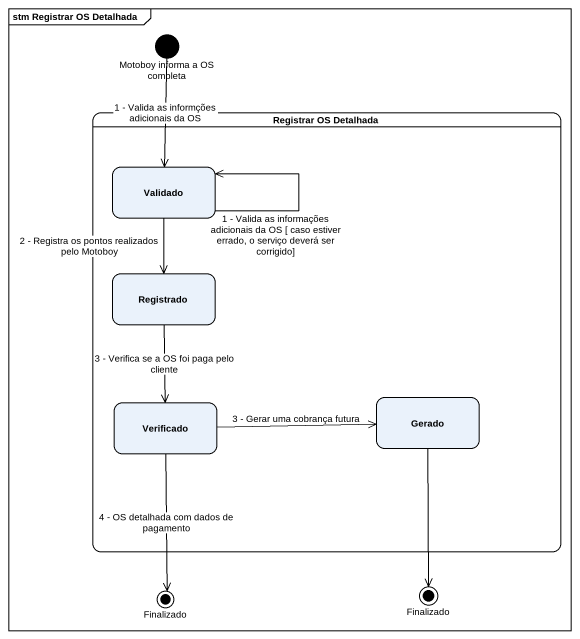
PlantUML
@startuml
mainframe stm Registrar OS Detalhada
hide empty description
state "Motoboy informa a OS completa" as Motoboy_informa_a_OS <<start>>
state "Registrar OS Detalhada" as Registrar_OS_Detalhada {
  state Validado
  state Registrado
  state Verificado
  state Gerado
}
state Finalizado <<end>>
state "Finalizado" as Finalizado_2 <<end>>
Motoboy_informa_a_OS --> Validado : 1 - Valida as informções adicionais da OS
Validado --> Validado : 1 - Valida as informações adicionais da OS [ caso estiver errado, o serviço deverá ser corrigido]
Validado --> Registrado : 2 - Registra os pontos realizados pelo Motoboy
Registrado --> Verificado : 3 - Verifica se a OS foi paga pelo cliente
Verificado -right-> Gerado : 3 - Gerar uma cobrança futura
Verificado --> Finalizado : 4 - OS detalhada com dados de pagamento
Gerado --> Finalizado_2
@enduml
